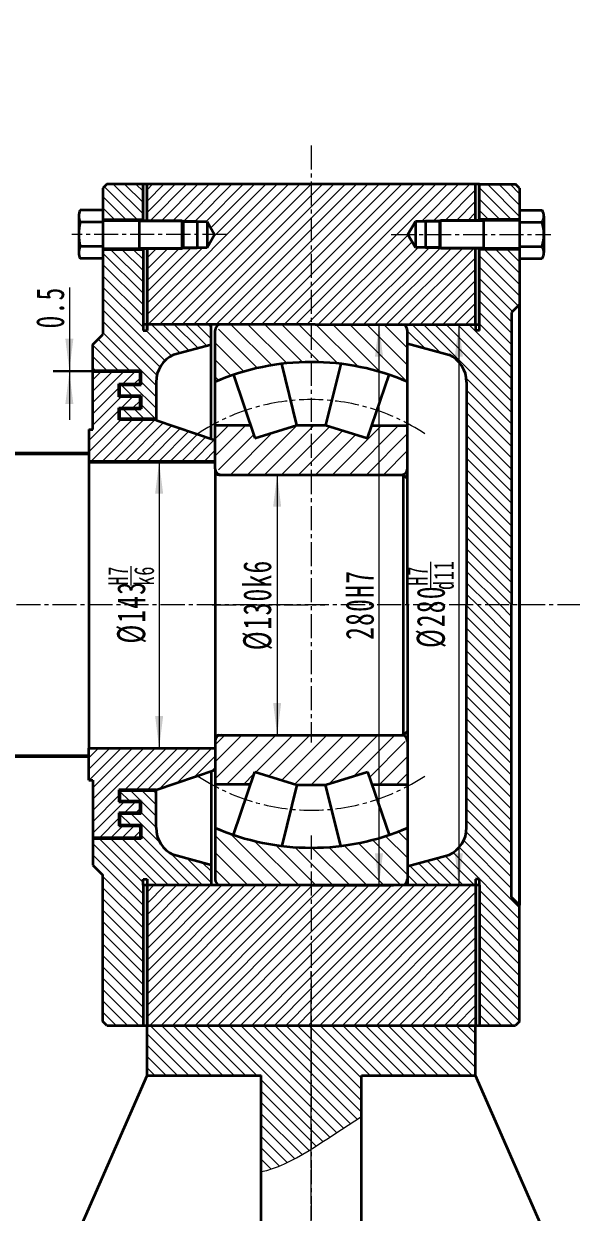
# Model space of a CAD drawing. Header units: millimetres. Extents: x -2378 to 2378, y -1682 to 1682.
# Drawn here: x 517 to 790, y 617 to 1210 of the extents above; entities that cross this region are included whole.
import ezdxf

# ---------------------------------------------------------------- set-up
doc = ezdxf.new("R2010")
doc.units = ezdxf.units.MM
doc.linetypes.add('点画线', pattern=[18, 12, -2, 2, -2])
doc.layers.get('0').update_dxf_attribs({"lineweight": 35})
for name, color, linetype, lineweight in [('中心线层', 1, '点画线', 18), ('剖面线层', 4, 'Continuous', 18), ('尺寸线层', 3, 'Continuous', 18), ('粗实线', 7, 'Continuous', 50), ('粗实线层', 7, 'Continuous', 35), ('细实线', 7, 'Continuous', 18)]:
    doc.layers.add(name, color=color, linetype=linetype, lineweight=lineweight)
doc.styles.add('标准', font='', dxfattribs={"width": 0.667})
doc.styles.get('标准').set_extended_font_data('宋体')
doc.dimstyles.new('标准', dxfattribs={"dimscale": 4, "dimtxt": 3.5, "dimasz": 4, "dimexe": 2, "dimexo": 0, "dimtad": 1, "dimdsep": 46, "dimtxsty": '标准', "dimblk": '_CAXARROW', "dimcen": 0, "dimdle": 6, "dimazin": 2, "dimtfac": 0.707107, "dimtdec": 3, "dimtmove": 2, "dimatfit": 3, "dimfxl": 1, "dimfrac": 2, "dimtolj": 1, "dimarcsym": 1})
pattern_1 = [(45, (0, 0), (-4.24264, 4.24264), [])]
pattern_2 = [(45, (0, 0), (-2.828427, 2.828427), [])]
pattern_3 = [(135, (0, 0), (-2.828427, -2.828427), [])]

# ---------------------------------------------------------------- blocks, each defined once
blk = doc.blocks.new('*X19')
at = {"layer": '尺寸线层', "linetype": 'Continuous'}
for points in [[(-1772.44, 277.15), (-1756.44, 279.15), (-1756.44, 275.15)], [(787.56, 277.15), (771.56, 279.15), (771.56, 275.15)]]:
    blk.add_hatch(color=0, dxfattribs=at).paths.add_polyline_path(points, flags=0)
at = {"layer": '尺寸线层', "color": 0, "linetype": 'Continuous'}
for p, q in [((-1772.44, 839.34), (-1772.44, 269.15)), ((787.56, 479.84), (787.56, 269.15)), ((-1772.44, 277.15), (787.56, 277.15))]:
    blk.add_line(p, q, dxfattribs=at)
at = {"layer": '尺寸线层', "color": 0, "insert": (-492.44, 286.65), "char_height": 14, "width": 54.7134, "attachment_point": 5, "line_spacing_factor": 1.15057, "style": '标准'}
blk.add_mtext('\\T1.1;2560', dxfattribs=at)
blk = doc.blocks.new('_CAXARROW')
blk.add_hatch(color=0).paths.add_polyline_path([(0, 0), (-1, 0.125), (-1, -0.125)], flags=0)
blk = doc.blocks.new('*X42')
at = {"layer": '尺寸线层', "linetype": 'Continuous'}
for points in [[(1038.51, 1257.53), (1040.51, 1241.53), (1036.51, 1241.53)], [(1038.51, 479.84), (1040.51, 495.84), (1036.51, 495.84)]]:
    blk.add_hatch(color=0, dxfattribs=at).paths.add_polyline_path(points, flags=0)
at = {"layer": '尺寸线层', "color": 0, "linetype": 'Continuous'}
for p, q in [((-247.29, 1257.53), (1046.51, 1257.53)), ((1038.51, 1257.53), (1038.51, 479.84)), ((787.56, 479.84), (1046.51, 479.84))]:
    blk.add_line(p, q, dxfattribs=at)
at = {"layer": '尺寸线层', "color": 0, "insert": (1029.01, 868.69), "char_height": 14, "width": 39.5013, "attachment_point": 5, "rotation": 90, "line_spacing_factor": 1.15057, "style": '标准'}
blk.add_mtext('\\T1.1;778', dxfattribs=at)
blk = doc.blocks.new('*X43')
at = {"layer": '尺寸线层', "linetype": 'Continuous'}
for points in [[(956.87, 919.85), (954.87, 903.85), (958.87, 903.85)], [(956.87, 479.84), (954.87, 495.84), (958.87, 495.84)]]:
    blk.add_hatch(color=0, dxfattribs=at).paths.add_polyline_path(points, flags=0)
at = {"layer": '尺寸线层', "color": 0, "linetype": 'Continuous'}
for p, q in [((831.18, 919.85), (964.87, 919.85)), ((956.87, 479.84), (956.87, 919.85)), ((787.56, 479.84), (964.87, 479.84))]:
    blk.add_line(p, q, dxfattribs=at)
at = {"layer": '尺寸线层', "color": 0, "insert": (947.37, 699.84), "char_height": 14, "width": 40.4403, "attachment_point": 5, "rotation": 90, "line_spacing_factor": 1.15057, "style": '标准'}
blk.add_mtext('\\T1.1;440', dxfattribs=at)
blk = doc.blocks.new('*X44')
at = {"layer": '尺寸线层', "linetype": 'Continuous'}
for points in [[(643.34, 984.84), (645.34, 968.84), (641.34, 968.84)], [(643.34, 854.84), (645.34, 870.84), (641.34, 870.84)]]:
    blk.add_hatch(color=0, dxfattribs=at).paths.add_polyline_path(points, flags=0)
at = {"layer": '尺寸线层', "color": 0, "linetype": 'Continuous'}
for p, q in [((682.71, 984.84), (635.34, 984.84)), ((643.34, 984.84), (643.34, 854.84)), ((676.62, 854.84), (635.34, 854.84))]:
    blk.add_line(p, q, dxfattribs=at)
at = {"layer": '尺寸线层', "color": 0, "insert": (633.68, 919.84), "char_height": 14, "width": 84.6158, "attachment_point": 5, "rotation": 90, "line_spacing_factor": 1.15057, "style": '标准'}
blk.add_mtext('\\T1.1;%%C130k6', dxfattribs=at)
blk = doc.blocks.new('*X45')
at = {"layer": '尺寸线层', "linetype": 'Continuous'}
for points in [[(694.16, 1059.84), (696.16, 1043.84), (692.16, 1043.84)], [(694.16, 779.84), (696.16, 795.84), (692.16, 795.84)]]:
    blk.add_hatch(color=0, dxfattribs=at).paths.add_polyline_path(points, flags=0)
at = {"layer": '尺寸线层', "color": 0, "linetype": 'Continuous'}
for p, q in [((682.78, 1059.84), (702.16, 1059.84)), ((694.16, 1059.84), (694.16, 779.84)), ((686.6, 779.84), (702.16, 779.84))]:
    blk.add_line(p, q, dxfattribs=at)
at = {"layer": '尺寸线层', "color": 0, "insert": (684.66, 919.84), "char_height": 14, "width": 69.1951, "attachment_point": 5, "rotation": 90, "line_spacing_factor": 1.15057, "style": '标准'}
blk.add_mtext('\\T1.1;280H7', dxfattribs=at)
blk = doc.blocks.new('*X47')
at = {"color": 0}
blk.add_line((720.09, 927.29), (720.09, 941.36), dxfattribs=at)
at = {"color": 0, "char_height": 14, "attachment_point": 1, "rotation": 90, "line_spacing_factor": 1.15057, "style": '标准'}
for s, insert, width in [('\\T1.1;{\\H0.707107x;H7}', (708.54, 929.48), 56.2764), ('\\T1.1;{\\H0.707107x;d11}', (721.57, 927.29), 56.2764), ('\\T1.1;%%C280', (713.01, 898.32), 172.1302)]:
    blk.add_mtext(s, dxfattribs=dict(at, insert=insert, width=width))
blk = doc.blocks.new('*X46')
at = {"layer": '尺寸线层', "linetype": 'Continuous'}
for points in [[(734, 1059.84), (736, 1043.84), (732, 1043.84)], [(734, 779.84), (736, 795.84), (732, 795.84)]]:
    blk.add_hatch(color=0, dxfattribs=at).paths.add_polyline_path(points, flags=0)
at = {"layer": '尺寸线层', "color": 0, "linetype": 'Continuous'}
for p, q in [((722.78, 1059.84), (742, 1059.84)), ((734, 1059.84), (734, 779.84)), ((728.32, 779.84), (742, 779.84))]:
    blk.add_line(p, q, dxfattribs=at)
at = {"layer": '尺寸线层', "color": 0}
blk.add_blockref('*X47', (0, 0), dxfattribs=at)
blk = doc.blocks.new('*X52')
at = {"layer": '尺寸线层', "linetype": 'Continuous'}
for points in [[(539.61, 1036.69), (541.61, 1052.69), (537.61, 1052.69)], [(539.61, 1036.19), (541.61, 1020.19), (537.61, 1020.19)]]:
    blk.add_hatch(color=0, dxfattribs=at).paths.add_polyline_path(points, flags=0)
at = {"layer": '尺寸线层', "color": 0, "linetype": 'Continuous'}
for p, q in [((539.61, 1078.3), (539.61, 1012.19)), ((551.38, 1036.69), (531.61, 1036.69)), ((551.38, 1036.19), (531.61, 1036.19))]:
    blk.add_line(p, q, dxfattribs=at)
at = {"layer": '尺寸线层', "color": 0, "insert": (530.11, 1068.35), "char_height": 14, "width": 39.8143, "attachment_point": 5, "rotation": 90, "line_spacing_factor": 1.15057, "style": '标准'}
blk.add_mtext('\\T1.1;0.5', dxfattribs=at)
blk = doc.blocks.new('*X61')
at = {"color": 0}
blk.add_line((570.54, 929.49), (570.54, 939.17), dxfattribs=at)
at = {"color": 0, "char_height": 14, "attachment_point": 1, "rotation": 90, "line_spacing_factor": 1.15057, "style": '标准'}
for s, insert, width in [('\\T1.1;{\\H0.707107x;H7}', (558.99, 929.49), 38.7472), ('\\T1.1;{\\H0.707107x;k6}', (571.97, 929.52), 38.7472), ('\\T1.1;%%C143', (563.46, 900.52), 154.601)]:
    blk.add_mtext(s, dxfattribs=dict(at, insert=insert, width=width))
blk = doc.blocks.new('*X60')
at = {"layer": '尺寸线层', "linetype": 'Continuous'}
for points in [[(584.43, 991.35), (586.43, 975.35), (582.43, 975.35)], [(584.43, 848.35), (586.43, 864.35), (582.43, 864.35)]]:
    blk.add_hatch(color=0, dxfattribs=at).paths.add_polyline_path(points, flags=0)
at = {"layer": '尺寸线层', "color": 0, "linetype": 'Continuous'}
for p, q in [((589.96, 991.35), (576.43, 991.35)), ((584.43, 991.35), (584.43, 848.35)), ((590.11, 848.35), (576.43, 848.35))]:
    blk.add_line(p, q, dxfattribs=at)
at = {"layer": '尺寸线层', "color": 0}
blk.add_blockref('*X61', (0, 0), dxfattribs=at)

msp = doc.modelspace()

# ---------------------------------------------------------------- hatches: boundary and pattern name
at = {"layer": '剖面线层'}
h = msp.add_hatch(dxfattribs=at)
h.set_pattern_fill('无图案', color=256, scale=4, angle=135, style=0, pattern_type=0)
h.set_pattern_definition(pattern_3)
h.paths.add_polyline_path([(556.378, 1116.965), (556.378, 1124.821), (556.378, 1127.84), (558.378, 1129.84), (576.378, 1129.84), (576.378, 1112.34), (556.378, 1112.34)], flags=0)
edge = h.paths.add_edge_path(flags=0)
edge.add_line((556.378, 1054.84), (556.378, 1071.642))
edge.add_line((556.378, 1071.642), (556.378, 1092.716))
edge.add_line((556.378, 1092.716), (556.378, 1097.34))
edge.add_line((556.378, 1097.34), (576.378, 1097.34))
edge.add_line((576.378, 1097.34), (576.378, 1059.84))
edge.add_line((576.378, 1059.84), (576.378, 1056.854))
edge.add_line((576.378, 1056.854), (578.378, 1056.854))
edge.add_line((578.378, 1056.854), (578.378, 1059.84))
edge.add_line((578.378, 1059.84), (610.378, 1059.84))
edge.add_line((610.378, 1059.84), (610.378, 1049.737))
edge.add_line((610.378, 1049.737), (591.622, 1044.671))
edge.add_arc((597.878, 1031.038), 15, 114.649181, 180)
edge.add_line((582.878, 1031.038), (582.878, 1012.692))
edge.add_line((582.878, 1012.692), (564.878, 1012.692))
edge.add_line((564.878, 1012.692), (564.878, 1017.692))
edge.add_line((564.878, 1017.692), (575.378, 1017.692))
edge.add_line((575.378, 1017.692), (575.378, 1024.192))
edge.add_line((575.378, 1024.192), (564.878, 1024.192))
edge.add_line((564.878, 1024.192), (564.878, 1029.692))
edge.add_line((564.878, 1029.692), (575.378, 1029.692))
edge.add_line((575.378, 1029.692), (575.378, 1036.692))
edge.add_line((575.378, 1036.692), (551.378, 1036.692))
edge.add_line((551.378, 1036.692), (551.378, 1049.84))
edge.add_line((551.378, 1049.84), (556.378, 1054.84))
h = msp.add_hatch(dxfattribs=at)
h.set_pattern_fill('无图案', color=256, scale=4, angle=45, style=0, pattern_type=0)
h.set_pattern_definition(pattern_2)
h.paths.add_polyline_path([(578.378, 1059.84), (578.378, 1079.389), (578.378, 1097.84), (595.878, 1097.84), (603.378, 1097.84), (603.378, 1098.34), (608.378, 1098.34), (612.131, 1104.84), (608.378, 1111.34), (603.378, 1111.34), (603.378, 1111.84), (595.878, 1111.84), (578.378, 1111.84), (578.378, 1129.84), (660.378, 1129.84), (660.378, 1059.84), (615.378, 1059.84), (610.378, 1059.84)], flags=0)
h.paths.add_polyline_path([(660.378, 1059.84), (660.378, 1086.94), (660.378, 1129.84), (742.378, 1129.84), (742.378, 1111.84), (724.878, 1111.84), (717.378, 1111.84), (717.378, 1111.34), (712.378, 1111.34), (708.625, 1104.84), (712.378, 1098.34), (717.378, 1098.34), (717.378, 1097.84), (724.878, 1097.84), (742.378, 1097.84), (742.378, 1059.84), (705.378, 1059.84), (662.378, 1059.84)], flags=0)
h = msp.add_hatch(dxfattribs=at)
h.set_pattern_fill('无图案', color=256, scale=4, angle=135, style=0, pattern_type=0)
h.set_pattern_definition(pattern_3)
h.paths.add_polyline_path([(744.378, 1112.34), (744.378, 1119.469), (744.378, 1129.84), (762.378, 1129.84), (764.378, 1127.84), (764.378, 1116.965), (764.378, 1112.34)], flags=0)
edge = h.paths.add_edge_path(flags=0)
edge.add_line((744.378, 1059.84), (744.378, 1076.676))
edge.add_line((744.378, 1076.676), (744.378, 1097.34))
edge.add_line((744.378, 1097.34), (764.378, 1097.34))
edge.add_line((764.378, 1097.34), (764.378, 1092.716))
edge.add_line((764.378, 1092.716), (764.378, 1069.84))
edge.add_line((764.378, 1069.84), (760.378, 1065.84))
edge.add_line((760.378, 1065.84), (760.378, 919.847))
edge.add_line((760.378, 919.847), (737.878, 919.847))
edge.add_line((737.878, 919.847), (737.878, 1031.038))
edge.add_arc((722.878, 1031.038), 15, 0, 65.350819)
edge.add_line((729.134, 1044.671), (708.378, 1050.278))
edge.add_line((708.378, 1050.278), (708.378, 1056.84))
edge.add_arc((705.378, 1056.84), 3, 360, 450)
edge.add_line((705.378, 1059.84), (742.378, 1059.84))
edge.add_line((742.378, 1059.84), (744.378, 1059.84))
h = msp.add_hatch(dxfattribs=at)
h.set_pattern_fill('无图案', color=256, scale=6, angle=135, style=0, pattern_type=0)
h.set_pattern_definition([(135, (0, 0), (-4.24264, -4.24264), [])])
edge = h.paths.add_edge_path(flags=0)
edge.add_line((612.378, 1031.185), (612.378, 1052.84))
edge.add_arc((619.378, 1052.84), 7, 90, 180, ccw=False)
edge.add_line((619.378, 1059.84), (701.378, 1059.84))
edge.add_arc((701.378, 1052.84), 7, 0, 90, ccw=False)
edge.add_line((708.378, 1052.84), (708.378, 1031.185))
edge.add_arc((660.378, 919.84), 121.25, 66.679363, 71.34349)
edge.add_arc((660.378, 919.84), 121.25, 71.34349, 83.003809)
edge.add_arc((660.378, 919.84), 121.25, 83.003809, 96.996191)
edge.add_arc((660.378, 919.84), 121.25, 96.996191, 108.65651)
edge.add_arc((660.378, 919.84), 121.25, 108.65651, 113.320637)
h = msp.add_hatch(dxfattribs=at)
h.set_pattern_fill('无图案', color=256, scale=4, angle=45, style=0, pattern_type=0)
h.set_pattern_definition(pattern_2)
h.paths.add_polyline_path([(549.378, 995.347), (549.378, 998.57), (549.378, 1007.347), (551.378, 1007.347), (551.378, 1036.192), (574.878, 1036.192), (574.878, 1030.192), (564.378, 1030.192), (564.378, 1023.692), (574.878, 1023.692), (574.878, 1018.192), (564.378, 1018.192), (564.378, 1012.192), (582.878, 1012.192), (582.878, 1012.15), (610.378, 1002.828), (612.378, 1002.15), (612.378, 991.347), (549.378, 991.347)], flags=0)
h = msp.add_hatch(dxfattribs=at)
h.set_pattern_fill('无图案', color=256, scale=6, angle=45, style=0, pattern_type=0)
h.set_pattern_definition(pattern_1)
edge = h.paths.add_edge_path(flags=0)
edge.add_line((612.378, 991.84), (612.378, 992.04))
edge.add_line((612.378, 992.04), (612.378, 1009.454))
edge.add_line((612.378, 1009.454), (630.121, 1009.454))
edge.add_line((630.121, 1009.454), (632.254, 1003.137))
edge.add_line((632.254, 1003.137), (653.229, 1009.63))
edge.add_line((653.229, 1009.63), (667.527, 1009.63))
edge.add_line((667.527, 1009.63), (688.502, 1003.137))
edge.add_line((688.502, 1003.137), (690.635, 1009.454))
edge.add_line((690.635, 1009.454), (708.378, 1009.454))
edge.add_line((708.378, 1009.454), (708.378, 991.84))
edge.add_arc((701.378, 991.84), 7, -90, 0, ccw=False)
edge.add_line((701.378, 984.84), (619.378, 984.84))
edge.add_arc((619.378, 991.84), 7, 180, 270, ccw=False)
h = msp.add_hatch(dxfattribs=at)
h.set_pattern_fill('无图案', color=256, scale=4, angle=135, style=0, pattern_type=0)
h.set_pattern_definition(pattern_3)
edge = h.paths.add_edge_path(flags=0)
edge.add_line((737.878, 808.656), (737.878, 843.631))
edge.add_line((737.878, 843.631), (737.878, 919.84))
edge.add_line((737.878, 919.84), (737.878, 919.847))
edge.add_line((737.878, 919.847), (760.378, 919.847))
edge.add_line((760.378, 919.847), (760.378, 919.84))
edge.add_line((760.378, 919.84), (760.378, 773.84))
edge.add_line((760.378, 773.84), (764.378, 769.84))
edge.add_line((764.378, 769.84), (764.378, 711.84))
edge.add_line((764.378, 711.84), (762.378, 709.84))
edge.add_line((762.378, 709.84), (744.378, 709.84))
edge.add_line((744.378, 709.84), (744.378, 741.84))
edge.add_line((744.378, 741.84), (744.378, 779.84))
edge.add_line((744.378, 779.84), (744.378, 782.84))
edge.add_line((744.378, 782.84), (742.378, 782.84))
edge.add_line((742.378, 782.84), (742.378, 779.84))
edge.add_line((742.378, 779.84), (708.378, 779.84))
edge.add_line((708.378, 779.84), (708.378, 782.854))
edge.add_line((708.378, 782.854), (708.378, 789.416))
edge.add_line((708.378, 789.416), (729.134, 795.023))
edge.add_arc((722.878, 808.656), 15, 294.649181, 360)
h = msp.add_hatch(dxfattribs=at)
h.set_pattern_fill('无图案', color=256, scale=6, angle=45, style=0, pattern_type=0)
h.set_pattern_definition(pattern_1)
edge = h.paths.add_edge_path(flags=0)
edge.add_line((612.378, 830.227), (612.378, 847.64))
edge.add_line((612.378, 847.64), (612.378, 847.84))
edge.add_arc((619.378, 847.84), 7, 90, 180, ccw=False)
edge.add_line((619.378, 854.84), (701.378, 854.84))
edge.add_arc((701.378, 847.84), 7, 0, 90, ccw=False)
edge.add_line((708.378, 847.84), (708.378, 830.227))
edge.add_line((708.378, 830.227), (690.635, 830.227))
edge.add_line((690.635, 830.227), (688.502, 836.543))
edge.add_line((688.502, 836.543), (667.527, 830.051))
edge.add_line((667.527, 830.051), (653.229, 830.051))
edge.add_line((653.229, 830.051), (632.254, 836.543))
edge.add_line((632.254, 836.543), (630.121, 830.227))
edge.add_line((630.121, 830.227), (612.378, 830.227))
h = msp.add_hatch(dxfattribs=at)
h.set_pattern_fill('无图案', color=256, scale=4, angle=45, style=0, pattern_type=0)
h.set_pattern_definition(pattern_2)
h.paths.add_polyline_path([(549.378, 844.334), (549.378, 841.111), (549.378, 832.334), (551.378, 832.334), (551.378, 803.489), (574.878, 803.489), (574.878, 809.489), (564.378, 809.489), (564.378, 815.989), (574.878, 815.989), (574.878, 821.489), (564.378, 821.489), (564.378, 827.489), (582.878, 827.489), (582.878, 827.531), (610.378, 836.853), (612.378, 837.531), (612.378, 848.334), (549.378, 848.334)], flags=0)
h = msp.add_hatch(dxfattribs=at)
h.set_pattern_fill('无图案', color=256, scale=4, angle=135, style=0, pattern_type=0)
h.set_pattern_definition(pattern_3)
edge = h.paths.add_edge_path(flags=0)
edge.add_line((556.378, 711.84), (556.378, 782.095))
edge.add_line((556.378, 782.095), (556.378, 784.854))
edge.add_line((556.378, 784.854), (551.378, 789.854))
edge.add_line((551.378, 789.854), (551.378, 802.989))
edge.add_line((551.378, 802.989), (575.378, 802.989))
edge.add_line((575.378, 802.989), (575.378, 809.989))
edge.add_line((575.378, 809.989), (564.878, 809.989))
edge.add_line((564.878, 809.989), (564.878, 815.489))
edge.add_line((564.878, 815.489), (575.378, 815.489))
edge.add_line((575.378, 815.489), (575.378, 821.989))
edge.add_line((575.378, 821.989), (564.878, 821.989))
edge.add_line((564.878, 821.989), (564.878, 826.989))
edge.add_line((564.878, 826.989), (582.878, 826.989))
edge.add_line((582.878, 826.989), (582.878, 808.656))
edge.add_arc((597.878, 808.656), 15, 180, 245.350819)
edge.add_line((591.622, 795.023), (610.378, 789.957))
edge.add_line((610.378, 789.957), (610.378, 779.84))
edge.add_line((610.378, 779.84), (578.378, 779.84))
edge.add_line((578.378, 779.84), (578.378, 782.84))
edge.add_line((578.378, 782.84), (576.378, 782.84))
edge.add_line((576.378, 782.84), (576.378, 779.84))
edge.add_line((576.378, 779.84), (576.378, 709.84))
edge.add_line((576.378, 709.84), (558.378, 709.84))
edge.add_line((558.378, 709.84), (556.378, 711.84))
h = msp.add_hatch(dxfattribs=at)
h.set_pattern_fill('无图案', color=256, scale=6, angle=-45, style=0, pattern_type=0)
h.set_pattern_definition([(-45, (0, 0), (4.24264, 4.24264), [])])
edge = h.paths.add_edge_path(flags=0)
edge.add_arc((619.378, 786.84), 7, 180, 270, ccw=False)
edge.add_line((612.378, 786.84), (612.378, 808.496))
edge.add_arc((660.378, 919.84), 121.25, 246.679363, 251.34349)
edge.add_arc((660.378, 919.84), 121.25, 251.34349, 263.003809)
edge.add_arc((660.378, 919.84), 121.25, 263.003809, 276.996191)
edge.add_arc((660.378, 919.84), 121.25, 276.996191, 288.65651)
edge.add_arc((660.378, 919.84), 121.25, 288.65651, 293.320637)
edge.add_line((708.378, 808.496), (708.378, 786.84))
edge.add_arc((701.378, 786.84), 7, -90, 0, ccw=False)
edge.add_line((701.378, 779.84), (619.378, 779.84))
h = msp.add_hatch(dxfattribs=at)
h.set_pattern_fill('无图案', color=256, scale=4, angle=45, style=0, pattern_type=0)
h.set_pattern_definition(pattern_2)
h.paths.add_polyline_path([(660.378, 709.84), (660.378, 744.709), (660.378, 779.84), (578.378, 779.84), (578.378, 741.84), (578.378, 709.84)], flags=0)
h = msp.add_hatch(dxfattribs=at)
h.set_pattern_fill('无图案', color=256, scale=4, angle=45, style=0, pattern_type=0)
h.set_pattern_definition(pattern_2)
h.paths.add_polyline_path([(660.378, 709.84), (660.378, 744.709), (660.378, 779.84), (742.378, 779.84), (742.378, 741.84), (742.378, 709.84)], flags=0)
h = msp.add_hatch(dxfattribs=at)
h.set_pattern_fill('无图案', color=256, scale=4, angle=135, style=0, pattern_type=0)
h.set_pattern_definition(pattern_3)
edge = h.paths.add_edge_path(flags=0)
edge.add_line((578.378, 684.84), (578.378, 689.457))
edge.add_line((578.378, 689.457), (578.378, 709.84))
edge.add_line((578.378, 709.84), (660.378, 709.84))
edge.add_line((660.378, 709.84), (660.378, 648.121))
edge.add_spline(control_points=[(660.378, 648.121), (651.556, 642.652), (643.115, 638.252), (635.378, 636.855)], knot_values=[0, 0, 0, 0, 27.5748082, 27.5748082, 27.5748082, 27.5748082], weights=[1, 1, 1, 1], degree=3, periodic=0)
edge.add_line((635.378, 636.855), (635.378, 684.84))
edge.add_line((635.378, 684.84), (578.378, 684.84))
edge = h.paths.add_edge_path(flags=0)
edge.add_line((660.378, 648.121), (660.378, 694.878))
edge.add_line((660.378, 694.878), (660.378, 709.84))
edge.add_line((660.378, 709.84), (742.378, 709.84))
edge.add_line((742.378, 709.84), (742.378, 684.84))
edge.add_line((742.378, 684.84), (685.378, 684.84))
edge.add_line((685.378, 684.84), (685.378, 664.384))
edge.add_spline(control_points=[(685.378, 664.384), (676.891, 659.06), (668.474, 653.14), (660.378, 648.121)], knot_values=[0, 0, 0, 0, 29.8250836, 29.8250836, 29.8250836, 29.8250836], weights=[1, 1, 1, 1], degree=3, periodic=0)
at = {"layer": '粗实线层'}
h = msp.add_hatch(color=256, dxfattribs=at)
h.paths.add_polyline_path([(576.378, 1059.854), (576.378, 1083.828), (576.378, 1097.34), (578.378, 1097.34), (578.378, 1059.854)], flags=0)
h.paths.add_polyline_path([(576.378, 1112.34), (576.378, 1118.99), (576.378, 1129.84), (578.378, 1129.84), (578.378, 1112.34)], flags=0)
h = msp.add_hatch(color=256, dxfattribs=at)
h.paths.add_polyline_path([(744.378, 1059.854), (744.378, 1083.828), (744.378, 1097.34), (742.378, 1097.34), (742.378, 1059.854)], flags=0)
h.paths.add_polyline_path([(744.378, 1112.34), (744.378, 1118.99), (744.378, 1129.84), (742.378, 1129.84), (742.378, 1112.34)], flags=0)
for points in [[(551.378, 1036.192), (551.378, 1036.448), (551.378, 1036.692), (575.378, 1036.692), (575.378, 1029.692), (564.878, 1029.692), (564.878, 1024.192), (575.378, 1024.192), (575.378, 1017.692), (564.878, 1017.692), (564.878, 1012.692), (582.878, 1012.692), (582.878, 1012.192), (564.378, 1012.192), (564.378, 1018.192), (574.878, 1018.192), (574.878, 1023.692), (564.378, 1023.692), (564.378, 1030.192), (574.878, 1030.192), (574.878, 1036.192)], [(551.378, 803.489), (551.378, 803.233), (551.378, 802.989), (575.378, 802.989), (575.378, 809.989), (564.878, 809.989), (564.878, 815.489), (575.378, 815.489), (575.378, 821.989), (564.878, 821.989), (564.878, 826.989), (582.878, 826.989), (582.878, 827.489), (564.378, 827.489), (564.378, 821.489), (574.878, 821.489), (574.878, 815.989), (564.378, 815.989), (564.378, 809.489), (574.878, 809.489), (574.878, 803.489)], [(576.378, 709.84), (576.378, 766.949), (576.378, 779.84), (578.378, 779.84), (578.378, 709.84)], [(744.378, 709.84), (744.378, 766.949), (744.378, 779.84), (742.378, 779.84), (742.378, 709.84)]]:
    msp.add_hatch(color=256, dxfattribs=at).paths.add_polyline_path(points, flags=0)

# ---------------------------------------------------------------- linework, layer by layer
at = {"layer": '中心线层'}
for p, q in [((660.378, 1149.206), (660.378, 851.094)), ((618.001, 1104.84), (540.778, 1104.84)), ((700.231, 1104.84), (779.978, 1104.84)), ((831.182, 919.847), (608.628, 919.847)), ((660.378, 804.655), (660.378, 552.77)), ((660.378, 552.77), (660.378, 736.911)), ((660.378, 567.786), (660.378, 721.894))]:
    msp.add_line(p, q, dxfattribs=at)
at = {"layer": '中心线层', "linetype": '点画线', "lineweight": 18}
for p, q in [((831.182, 919.84), (-611.352, 919.84)), ((610.88, 919.84), (667.13, 919.84))]:
    msp.add_line(p, q, dxfattribs=at)
at = {"layer": '中心线层'}
for start, end in [(56.491767, 123.508233), (236.491767, 303.508233)]:
    msp.add_arc((660.378, 919.84), 102.5, start, end, dxfattribs=at)
at = {"layer": '粗实线'}
for p, q in [((495.208, 995.347), (549.378, 995.347)), ((549.378, 991.347), (612.378, 991.347)), ((495.208, 844.334), (549.378, 844.334))]:
    msp.add_line(p, q, dxfattribs=at)
at = {"layer": '粗实线层'}
for p, q in [((558.378, 1129.84), (556.378, 1127.84)), ((556.378, 1127.84), (556.378, 1054.84)), ((578.378, 1129.84), (558.378, 1129.84)), ((576.378, 1111.84), (576.378, 1129.84)), ((744.378, 1129.84), (578.378, 1129.84)), ((578.378, 1111.84), (578.378, 1129.84)), ((742.378, 1111.84), (742.378, 1129.84)), ((744.378, 1129.84), (762.378, 1129.84)), ((744.378, 1111.84), (744.378, 1129.84)), ((764.378, 1127.84), (762.378, 1129.84)), ((764.378, 1127.84), (764.378, 919.84)), ((556.378, 1116.965), (545.09, 1116.965)), ((764.378, 1116.965), (775.666, 1116.965)), ((544.278, 1113.934), (544.278, 1095.747)), ((556.378, 1110.903), (545.09, 1110.903)), ((556.378, 1112.34), (576.378, 1112.34)), ((556.378, 1111.84), (595.878, 1111.84)), ((574.378, 1111.84), (574.378, 1097.84)), ((595.878, 1111.84), (596.378, 1111.34)), ((595.878, 1097.84), (595.878, 1111.84)), ((596.378, 1111.34), (608.378, 1111.34)), ((596.378, 1111.34), (596.378, 1098.34)), ((603.378, 1111.84), (603.378, 1097.84)), ((608.378, 1111.34), (608.378, 1098.34)), ((608.378, 1111.34), (612.131, 1104.84)), ((712.378, 1111.34), (708.625, 1104.84)), ((724.378, 1111.34), (712.378, 1111.34)), ((712.378, 1111.34), (712.378, 1098.34)), ((717.378, 1111.84), (717.378, 1097.84)), ((724.878, 1111.84), (724.378, 1111.34)), ((724.378, 1111.34), (724.378, 1098.34)), ((764.378, 1111.84), (724.878, 1111.84)), ((724.878, 1097.84), (724.878, 1111.84)), ((764.378, 1112.34), (744.378, 1112.34)), ((746.378, 1111.84), (746.378, 1097.84)), ((764.378, 1113.934), (764.378, 1095.747)), ((764.378, 1110.903), (775.666, 1110.903)), ((776.478, 1113.934), (776.478, 1095.747)), ((608.378, 1098.34), (612.131, 1104.84)), ((712.378, 1098.34), (708.625, 1104.84)), ((556.378, 1098.778), (545.09, 1098.778)), ((556.378, 1097.84), (595.878, 1097.84)), ((576.378, 1097.84), (576.378, 1056.854)), ((578.378, 1097.84), (578.378, 1056.854)), ((595.878, 1097.84), (596.378, 1098.34)), ((596.378, 1098.34), (608.378, 1098.34)), ((724.378, 1098.34), (712.378, 1098.34)), ((724.878, 1097.84), (724.378, 1098.34)), ((764.378, 1097.84), (724.878, 1097.84)), ((742.378, 1059.84), (742.378, 1097.84)), ((744.378, 1056.854), (744.378, 1097.84)), ((744.378, 1059.84), (744.378, 1097.84)), ((764.378, 1098.778), (775.666, 1098.778)), ((556.378, 1092.716), (545.09, 1092.716)), ((556.378, 1097.34), (576.378, 1097.34)), ((764.378, 1097.34), (744.378, 1097.34)), ((764.378, 1092.716), (775.666, 1092.716)), ((764.378, 1069.84), (760.378, 1065.84)), ((764.378, 919.84), (764.378, 1069.84)), ((764.378, 1069.84), (764.378, 1069.84)), ((760.378, 1065.84), (760.378, 919.84)), ((576.378, 1059.854), (576.378, 1056.854)), ((662.378, 1059.84), (576.378, 1059.84)), ((576.378, 1056.854), (578.378, 1056.854)), ((578.378, 1056.854), (578.378, 1059.854)), ((610.378, 1002.828), (610.378, 1059.84)), ((612.378, 987.84), (612.378, 1056.84)), ((660.378, 1059.84), (615.378, 1059.84)), ((662.378, 1059.84), (744.378, 1059.84)), ((708.378, 982.854), (708.378, 1056.84)), ((742.378, 1059.84), (742.378, 1056.854)), ((744.378, 1056.854), (742.378, 1056.854)), ((551.378, 1049.84), (556.378, 1054.84)), ((551.378, 1007.347), (551.378, 1049.84)), ((610.378, 1049.737), (591.622, 1044.671)), ((708.378, 1050.278), (729.134, 1044.671)), ((653.229, 1009.63), (645.609, 1040.188)), ((675.147, 1040.188), (667.527, 1009.63)), ((575.378, 1036.692), (551.378, 1036.692)), ((574.878, 1036.192), (551.378, 1036.192)), ((574.878, 1030.192), (574.878, 1036.192)), ((575.378, 1029.692), (575.378, 1036.692)), ((621.591, 1034.719), (632.254, 1003.137)), ((688.502, 1003.137), (699.165, 1034.719)), ((564.378, 1024.192), (564.378, 1030.192)), ((564.378, 1030.192), (574.878, 1030.192)), ((564.378, 1023.692), (564.378, 1030.192)), ((564.878, 1029.692), (575.378, 1029.692)), ((564.878, 1024.192), (564.878, 1029.692)), ((574.878, 1031.038), (574.878, 1030.192)), ((582.878, 1031.038), (582.878, 1012.15)), ((737.878, 1031.038), (737.878, 919.84)), ((574.878, 1023.692), (564.378, 1023.692)), ((575.378, 1024.192), (564.878, 1024.192)), ((574.878, 1018.192), (574.878, 1023.692)), ((574.878, 1023.692), (574.878, 1018.192)), ((575.378, 1024.192), (575.378, 1017.692)), ((564.378, 1017.192), (564.378, 1018.192)), ((564.378, 1018.192), (574.878, 1018.192)), ((564.378, 1012.192), (564.378, 1018.192)), ((564.378, 1012.192), (564.378, 1017.192)), ((564.878, 1017.692), (575.378, 1017.692)), ((564.878, 1012.692), (564.878, 1017.692)), ((582.878, 1012.192), (564.378, 1012.192)), ((582.878, 1012.692), (564.878, 1012.692)), ((582.878, 1012.15), (612.378, 1002.15)), ((630.121, 1009.454), (612.378, 1009.454)), ((632.254, 1003.137), (653.229, 1009.63)), ((653.229, 1009.63), (667.527, 1009.63)), ((667.527, 1009.63), (688.502, 1003.137)), ((690.635, 1009.454), (708.378, 1009.454)), ((549.378, 1007.347), (549.378, 848.347)), ((549.378, 1007.347), (551.378, 1007.347)), ((612.378, 987.84), (612.378, 986.854)), ((612.378, 986.854), (612.378, 782.854)), ((614.378, 984.854), (705.378, 984.854)), ((615.378, 984.84), (701.378, 984.84)), ((706.378, 984.854), (708.378, 982.854)), ((706.378, 854.84), (706.378, 984.854)), ((708.378, 919.84), (708.378, 982.854)), ((708.378, 919.84), (708.378, 856.84)), ((737.878, 808.656), (737.878, 919.84)), ((760.378, 773.84), (760.378, 919.84)), ((764.378, 919.84), (764.378, 769.84)), ((764.378, 711.84), (764.378, 919.84)), ((614.378, 854.84), (706.378, 854.84)), ((619.378, 854.84), (701.378, 854.84)), ((706.378, 854.84), (708.378, 856.84)), ((708.378, 856.84), (708.378, 779.84)), ((549.378, 832.347), (549.378, 848.347)), ((549.378, 848.347), (612.378, 848.347)), ((582.878, 827.544), (612.378, 837.544)), ((610.378, 836.853), (610.378, 779.84)), ((549.378, 832.347), (551.378, 832.347)), ((551.378, 832.347), (551.378, 789.854)), ((621.591, 804.962), (632.254, 836.543)), ((632.254, 836.543), (653.229, 830.051)), ((667.527, 830.051), (688.502, 836.543)), ((688.502, 836.543), (699.165, 804.962)), ((582.878, 827.489), (564.378, 827.489)), ((564.378, 827.489), (564.378, 822.489)), ((564.378, 827.489), (564.378, 821.489)), ((564.878, 826.989), (564.878, 821.989)), ((582.878, 826.989), (564.878, 826.989)), ((582.878, 808.656), (582.878, 827.544)), ((630.121, 830.227), (612.378, 830.227)), ((653.229, 830.051), (645.609, 799.493)), ((653.229, 830.051), (667.527, 830.051)), ((675.147, 799.493), (667.527, 830.051)), ((690.635, 830.227), (708.378, 830.227)), ((564.378, 822.489), (564.378, 821.489)), ((564.378, 821.489), (574.878, 821.489)), ((564.878, 821.989), (575.378, 821.989)), ((574.878, 821.489), (574.878, 815.989)), ((574.878, 815.989), (574.878, 821.489)), ((575.378, 815.489), (575.378, 821.989)), ((564.378, 815.989), (564.378, 809.489)), ((574.878, 815.989), (564.378, 815.989)), ((564.378, 815.489), (564.378, 809.489)), ((575.378, 815.489), (564.878, 815.489)), ((564.878, 815.489), (564.878, 809.989)), ((564.378, 809.489), (574.878, 809.489)), ((564.878, 809.989), (575.378, 809.989)), ((574.878, 809.489), (574.878, 803.489)), ((574.878, 808.643), (574.878, 809.489)), ((575.378, 809.989), (575.378, 802.989)), ((574.878, 803.489), (551.378, 803.489)), ((575.378, 802.989), (551.378, 802.989)), ((708.378, 799.403), (708.378, 779.84)), ((551.378, 789.854), (556.378, 784.854)), ((610.378, 789.957), (591.622, 795.023)), ((708.378, 789.416), (729.134, 795.023)), ((556.378, 711.84), (556.378, 784.854)), ((576.378, 779.84), (576.378, 782.84)), ((576.378, 782.84), (578.378, 782.84)), ((744.378, 779.84), (576.378, 779.84)), ((660.378, 779.84), (576.378, 779.84)), ((576.378, 779.84), (576.378, 709.84)), ((578.378, 782.84), (578.378, 779.84)), ((578.378, 779.84), (578.378, 709.84)), ((660.378, 779.84), (701.378, 779.84)), ((744.378, 782.84), (742.378, 782.84)), ((742.378, 782.84), (742.378, 779.84)), ((742.378, 779.84), (742.378, 741.84)), ((744.378, 779.84), (744.378, 782.84)), ((744.378, 779.84), (744.378, 741.84)), ((764.378, 769.84), (760.378, 773.84)), ((742.378, 741.84), (742.378, 709.84)), ((744.378, 741.84), (744.378, 709.84)), ((558.378, 709.84), (556.378, 711.84)), ((558.378, 709.84), (578.378, 709.84)), ((578.378, 709.84), (762.378, 709.84)), ((578.378, 684.84), (578.378, 709.84)), ((742.378, 684.84), (742.378, 709.84)), ((764.378, 711.84), (762.378, 709.84)), ((578.378, 684.84), (635.378, 684.84)), ((685.378, 684.84), (742.378, 684.84))]:
    msp.add_line(p, q, dxfattribs=at)
at = {"layer": '粗实线层', "color": 7, "linetype": 'Continuous'}
for p, q in [((543.378, 604.84), (578.378, 684.84)), ((635.378, 604.84), (635.378, 684.84)), ((685.378, 604.84), (685.378, 684.84)), ((777.378, 604.84), (742.378, 684.84))]:
    msp.add_line(p, q, dxfattribs=at)
at = {"layer": '粗实线层'}
for centre, radius, start, end in [((550.34, 1113.934), 6.062, 150, 210), ((770.416, 1113.934), 6.062, 330, 30), ((567.309, 1104.84), 23.03, 164.73852, 195.26148), ((753.448, 1104.84), 23.03, 344.73852, 15.26148), ((550.34, 1095.747), 6.062, 150, 210), ((770.416, 1095.747), 6.062, 330, 30), ((615.378, 1056.84), 3, 90, 180), ((705.378, 1056.84), 3, 0, 90), ((597.878, 1031.038), 15, 114.649181, 180), ((722.878, 1031.038), 15, 0, 65.350819), ((660.378, 919.84), 121.25, 66.679363, 113.320637), ((615.378, 987.84), 3, 180, 270), ((614.378, 986.854), 2, 180, 270), ((705.378, 987.854), 3, 270, 360), ((615.378, 851.854), 3, 90, 180), ((614.378, 852.84), 2, 90, 180), ((705.378, 851.84), 3, 360, 90), ((597.878, 808.656), 15, 180, 245.350819), ((660.378, 919.84), 121.25, 246.679363, 293.320637), ((722.878, 808.656), 15, 294.649181, 360), ((615.378, 782.854), 3, 180, 270), ((705.378, 782.854), 3, 270, 0)]:
    msp.add_arc(centre, radius, start, end, dxfattribs=at)
at = {"layer": '细实线'}
for p, q in [((574.378, 1111.34), (596.378, 1111.34)), ((595.878, 1111.84), (603.378, 1111.84)), ((724.878, 1111.84), (717.378, 1111.84)), ((746.378, 1111.34), (724.378, 1111.34)), ((574.378, 1098.34), (596.378, 1098.34)), ((595.878, 1097.84), (603.378, 1097.84)), ((724.878, 1097.84), (717.378, 1097.84)), ((746.378, 1098.34), (724.378, 1098.34))]:
    msp.add_line(p, q, dxfattribs=at)
msp.add_open_spline([(635.378, 636.855), (650.215, 639.533), (667.643, 653.258), (685.378, 664.384)], degree=3, dxfattribs=at)

# ---------------------------------------------------------------- dimensions: what is measured, and where the dimension line sits
at = {"layer": '尺寸线层'}
for base, p1, p2, angle, text, override, picture, middle in [((1038.509, 479.84), (-247.29, 1257.534), (787.557, 479.84), 270, '778', {"dimsah": 1, "dimtfac": 1, "dimtfill": 1, "dimtzin": 8}, '*X42', (1038.509, 868.687)), ((733.999, 779.84), (722.784, 1059.84), (728.316, 779.84), 90, '\\A1;%%C280\\H0.707107x;\\SH7/d11;\\H1.41421x;', {"dimpost": '%%C<>', "dimsah": 1, "dimtfac": 1, "dimtfill": 1, "dimtolj": 0, "dimtzin": 8}, '*X46', (733.999, 919.84)), ((694.165, 779.84), (682.781, 1059.84), (686.604, 779.84), 90, '280H7', {"dimsah": 1, "dimtfill": 1, "dimtolj": 0, "dimtzin": 8}, '*X45', (694.165, 919.84)), ((584.425, 848.347), (589.956, 991.347), (590.109, 848.347), 90, '\\A1;%%C143\\H0.707107x;\\SH7/k6;\\H1.41421x;', {"dimpost": '%%C<>', "dimsah": 1, "dimtfac": 1, "dimtfill": 1, "dimtolj": 0, "dimtzin": 8}, '*X60', (584.425, 919.847)), ((643.336, 854.84), (682.714, 984.84), (676.624, 854.84), 90, '%%C130k6', {"dimpost": '%%C<>', "dimsah": 1, "dimtfill": 1, "dimtolj": 0, "dimtzin": 8}, '*X44', (643.336, 919.84)), ((956.874, 919.847), (787.557, 479.84), (831.182, 919.847), 270, '440', {"dimsah": 1, "dimtfac": 1, "dimtfill": 1, "dimtzin": 8}, '*X43', (956.874, 699.844))]:
    dim = msp.add_linear_dim(base=base, p1=p1, p2=p2, angle=angle, text=text, dimstyle='标准', override=override, dxfattribs=at)
    dim.commit()
    dim.dimension.update_dxf_attribs({"geometry": picture, "text_midpoint": middle})
dim = msp.add_linear_dim(base=(539.612, 1036.192), p1=(551.378, 1036.692), p2=(551.378, 1036.192), angle=270, dimstyle='标准', override={"dimsah": 1, "dimtfill": 1, "dimtzin": 8}, dxfattribs=at)
dim.commit()
dim.dimension.update_dxf_attribs({"geometry": '*X52', "text_midpoint": (539.612, 1068.346), "dimtype": 160})
dim = msp.add_linear_dim(base=(787.557, 277.153), p1=(-1772.444, 839.34), p2=(787.557, 479.84), angle=180, dimstyle='标准', override={"dimsah": 1, "dimtfac": 1, "dimtfill": 1, "dimtzin": 8}, dxfattribs=at)
dim.commit()
dim.dimension.update_dxf_attribs({"geometry": '*X19', "text_midpoint": (-492.444, 277.153)})

doc.saveas('drawing.dxf')
